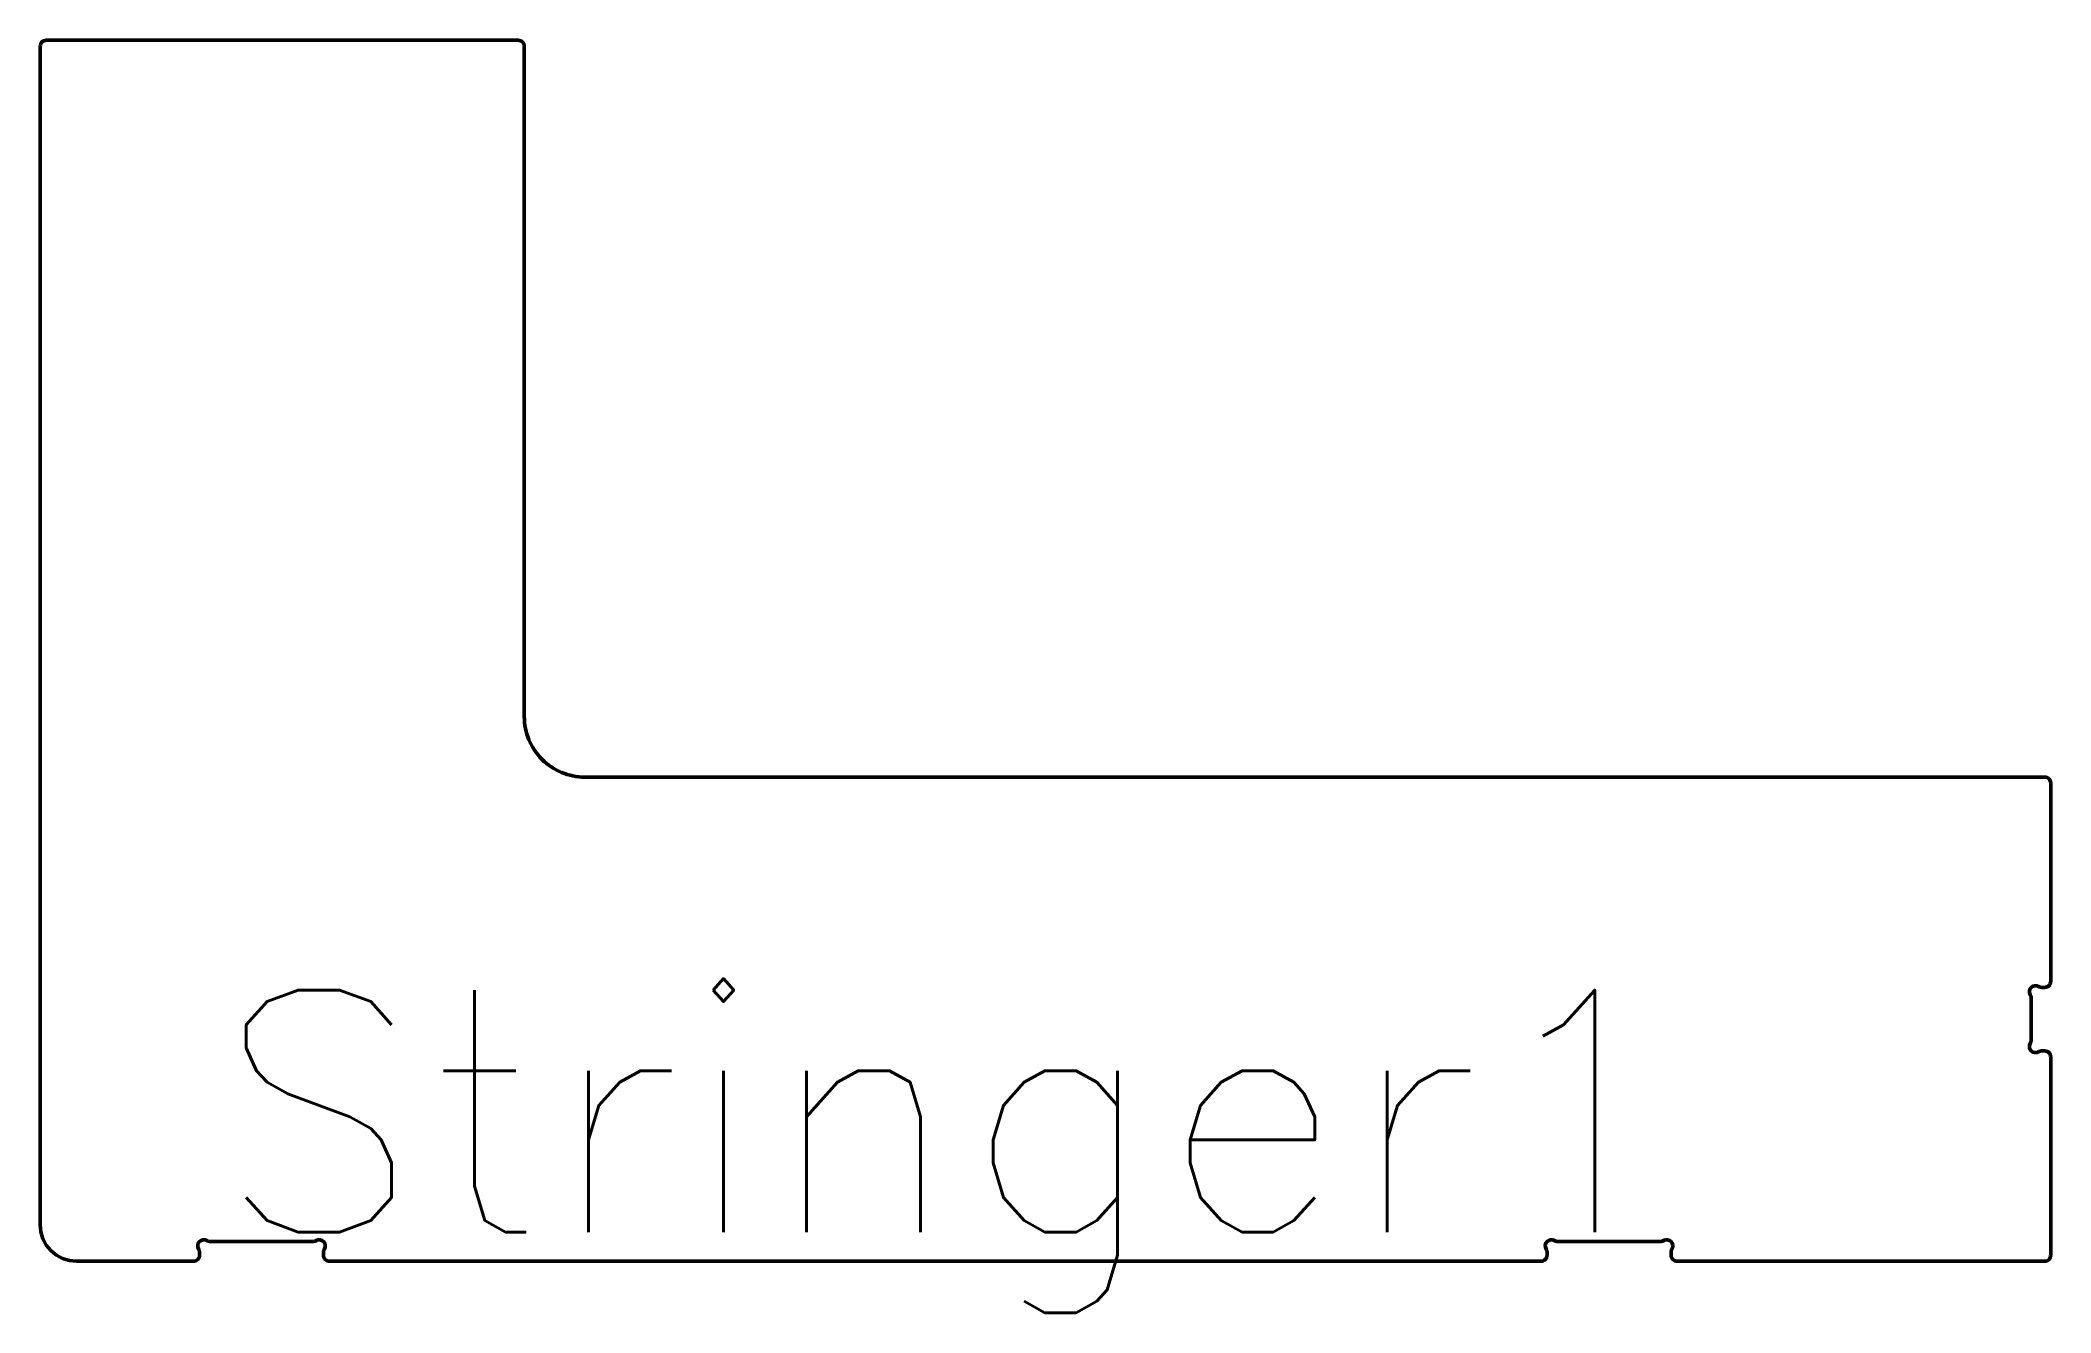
# Model space of a CAD drawing. Header units: millimetres. Extents: x 16 to 348, y 18 to 228.
import ezdxf
from ezdxf.enums import TextEntityAlignment as Align

# ---------------------------------------------------------------- set-up
doc = ezdxf.new("R2010")
doc.units = ezdxf.units.MM
doc.layers.add('Cutting', color=5, linetype='Continuous', lineweight=50)
doc.layers.add('Mark', color=6, linetype='Continuous')
doc.styles.add('RomanS.shx', font='RomanS.shx')

msp = doc.modelspace()

# ---------------------------------------------------------------- linework, layer by layer
at = {"layer": 'Cutting', "flags": 128}
msp.add_lwpolyline([(15.52, 226.87, -0.414214), (16.52, 227.87), (94.52, 227.87, -0.414214), (95.52, 226.87), (95.52, 116.09, 0.414214), (105.52, 106.09), (346.79, 106.09, -0.414214), (347.79, 105.09), (347.79, 72.34, -0.414214), (346.79, 71.34), (346.29, 71.34, -0.137871), (345.77, 71.48, 0.786918), (344.4, 70.11, -0.137871), (344.54, 69.59), (344.54, 62.59, -0.137871), (344.4, 62.06, 0.786918), (345.77, 60.69, -0.137871), (346.29, 60.84), (346.79, 60.84, -0.414214), (347.79, 59.84), (347.79, 27.09, -0.414214), (346.79, 26.09), (286.04, 26.09, -0.414214), (285.04, 27.09), (285.04, 27.59, -0.137871), (285.19, 28.11, 0.786918), (283.81, 29.48, -0.137871), (283.29, 29.34), (266.29, 29.34, -0.137871), (265.77, 29.48, 0.786918), (264.39, 28.11, -0.137871), (264.54, 27.59), (264.54, 27.09, -0.414214), (263.54, 26.09), (63.34, 26.09, -0.414214), (62.34, 27.09), (62.34, 27.59, -0.137871), (62.49, 28.11, 0.786918), (61.11, 29.48, -0.137871), (60.59, 29.34), (43.59, 29.34, -0.137871), (43.07, 29.48, 0.786918), (41.69, 28.11, -0.137871), (41.84, 27.59), (41.84, 27.09, -0.414214), (40.84, 26.09), (21.52, 26.09, -0.414214), (15.52, 32.09)], format="xyb", close=True, dxfattribs=at)

# ---------------------------------------------------------------- texts
at = {"layer": 'Mark', "color": 6, "style": 'RomanS.shx'}
msp.add_text('Stringer1', height=40, dxfattribs=at).set_placement((166.14, 70.89), align=Align.TOP_CENTER)

doc.saveas('drawing.dxf')
